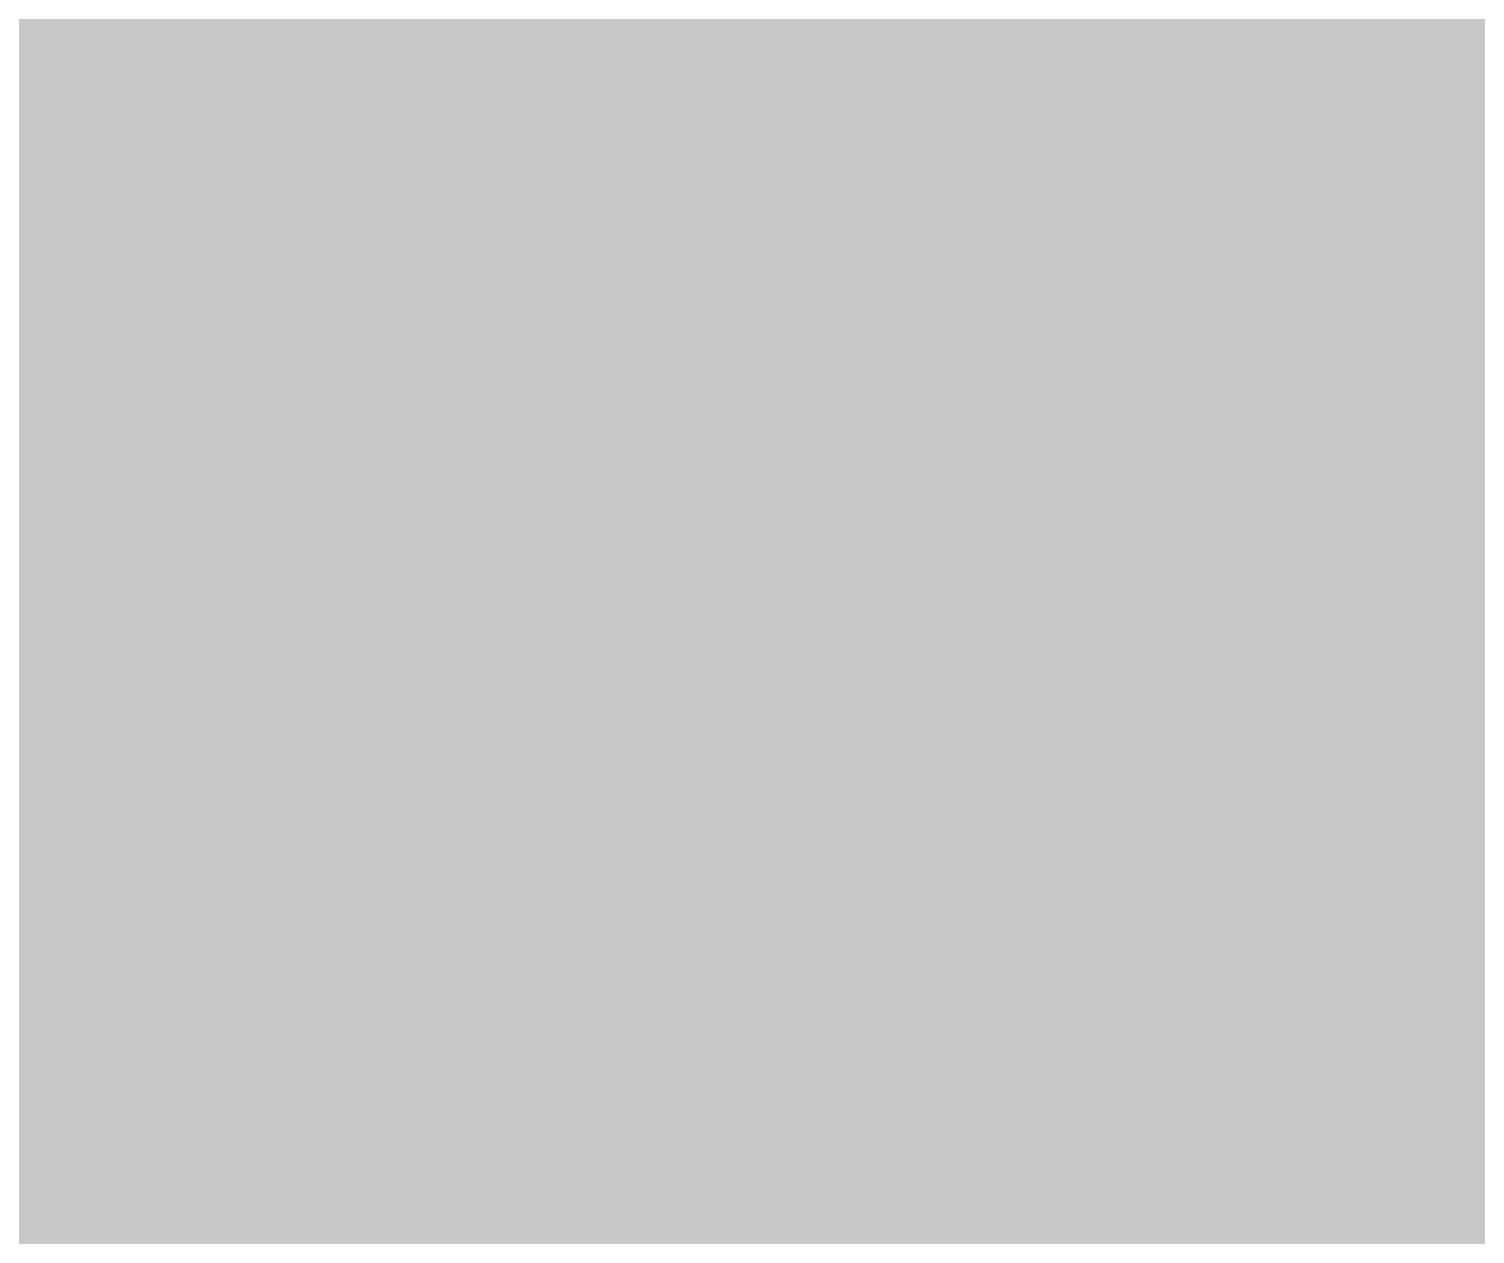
# Model space of a CAD drawing. Extents: x 0 to 196, y 0 to 139.
# Drawn here: x 109.4132 to 109.5472, y 70.9332 to 71.0449 of the extents above; entities that cross this region are included whole.
import ezdxf
from ezdxf.enums import TextEntityAlignment as Align

# ---------------------------------------------------------------- set-up
doc = ezdxf.new("R2010")
doc.units = 0
doc.layers.get('0').update_dxf_attribs({"linetype": 'CONTINUOUS'})
for name, color, linetype in [('BOUND', 85, 'CONTINUOUS'), ('COND', 80, 'CONTINUOUS'), ('SILK_SCREEN', 85, 'CONTINUOUS'), ('TEXT', 142, 'CONTINUOUS')]:
    doc.layers.add(name, color=color, linetype=linetype)

# ---------------------------------------------------------------- blocks, each defined once
blk = doc.blocks.new('PLC_UJCHPLG5MSMTTR')
at = {"layer": 'SILK_SCREEN'}
blk.add_hatch(color=256, dxfattribs=at).paths.add_polyline_path([(-3.8, -0.501, -0.0025), (-3.8, -0.5, -0.414214), (-3.7, -0.4, -0.411273), (-3.6, -0.499), (-3.57, -3.649, -0.0025), (-3.57, -3.65, -0.414214), (-3.67, -3.75, -0.411273), (-3.77, -3.651)], flags=0)
at = {"layer": 'BOUND'}
blk.add_solid([(-7.5, -8.3), (8.5, -8.3), (-7.5, 1.55), (8.5, 1.55)], dxfattribs=at)

msp = doc.modelspace()

# ---------------------------------------------------------------- hatches: boundary and pattern name
at = {"layer": 'COND'}
msp.add_hatch(color=256, dxfattribs=at).paths.add_polyline_path([(82.0912, 81.28, -1), (82.4088, 81.28), (82.4088, 72.1208), (83.2508, 71.2788), (114.7301, 71.2788), (114.8912, 71.4399), (114.8912, 73.66, -1), (115.2088, 73.66), (115.2088, 71.3741, -0.198848), (115.1623, 71.2618), (114.9082, 71.0077, -0.198848), (114.7959, 70.9612), (83.185, 70.9612, -0.198848), (83.0727, 71.0077), (82.1377, 71.9427, -0.198848), (82.0912, 72.055)], flags=0)

# ---------------------------------------------------------------- block references
msp.add_blockref('PLC_UJCHPLG5MSMTTR', (113.03, 73.66))

# ---------------------------------------------------------------- texts
at = {"layer": 'TEXT'}
msp.add_text('MH4', height=2.032, dxfattribs=at).set_placement((107.955, 69.16), align=Align.CENTER)

doc.saveas('drawing.dxf')
